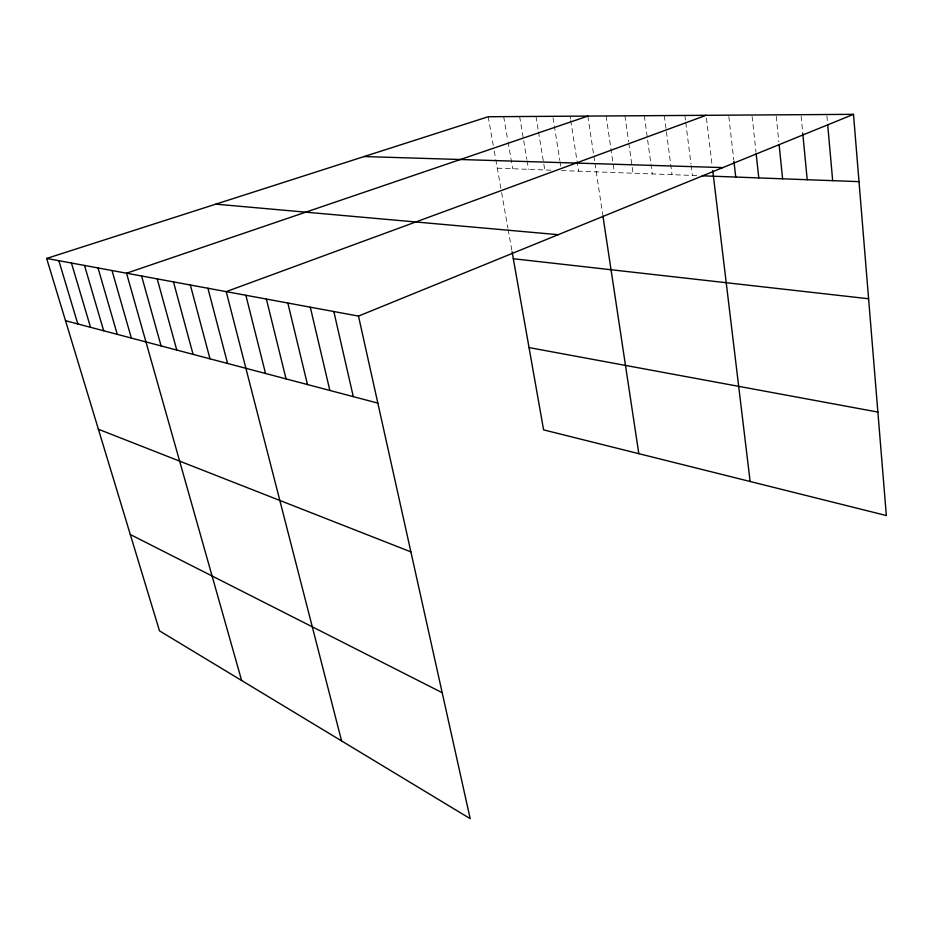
<?xml version="1.0" encoding="UTF-8"?>
<svg xmlns="http://www.w3.org/2000/svg" width="933" height="933" viewBox="0 0 933 933"><rect width="100%" height="100%" fill="white"/><g stroke="black" fill="none" stroke-linecap="round" stroke-linejoin="round"><path stroke-width="0.7" stroke-dasharray="4.67 3.5" d="M497.289 168.173L553.129 170.261M561.468 170.564L698.024 175.649M488.192 116.742L493.254 145.315M494.257 151.029L495.528 158.178M495.773 159.601L500.893 188.513M501.627 192.653L507.89 228.06M508.135 229.46L511.844 250.382M503.692 116.637L507.832 140.58M508.077 141.991L512.707 168.756M519.623 116.532L526.842 159.356M527.087 160.779L528.533 169.339M535.974 116.427L538.294 130.515M538.528 131.926L544.779 169.946M553.012 117.745L559.87 160.569M560.103 162.004L560.78 166.284M570.063 116.205L570.506 119.027M570.716 120.439L578.623 171.206M587.837 116.089L593.668 154.703M593.889 156.126L594.753 161.852M594.962 163.287L602.718 214.602M606.123 115.972L614.392 172.535M624.947 115.844L628.597 141.664M628.795 143.099L633.052 173.235M644.33 115.715L650.721 162.587M650.907 164.01L652.26 173.946M664.296 115.587L672.04 174.681M684.869 115.447L685.592 121.162M685.767 122.596L690.98 164.021M691.166 165.444L692.414 175.439M706.433 118.141L712.229 166.307M728.825 116.602L733.758 159.788M752.126 116.438L755.998 152.184M776.221 116.275L778.822 141.851M801.132 116.135L802.788 133.477M826.918 115.96L827.559 123.144"/><path stroke-width="1.4" d="M358.494 316.089L470.185 818.661L159.496 630.86L46.65 258.441L358.494 316.089L853.497 114.339L886.35 515.541L543.601 429.868L512.089 251.77M706.094 115.307L226.206 291.632L341.595 740.93M587.837 116.089L126.538 273.206L241.624 680.507M46.65 258.441L488.192 116.742L853.497 114.339M364.185 156.546L722.842 167.59M702.222 175.812L859.013 181.643M215.838 204.152L558.237 234.684M513.313 258.721L868.6 298.758M529.046 347.589L877.883 412.071M65.52 320.707L377.83 403.114M98.408 429.25L410.893 551.881M130.305 534.516L442.184 692.694M58.849 260.692L77.812 323.949M71.456 263.024L90.524 327.296M84.506 265.438L103.668 330.772M98.023 267.934L117.278 334.364M112.018 270.523L131.355 338.073M141.594 275.993L161.082 345.921M157.222 278.885L176.78 350.062M173.468 281.883L193.073 354.365M190.355 285.008L209.995 358.82M207.919 288.25L227.594 363.473M245.857 295.271L265.543 373.48M266.383 299.061L286.058 378.891M287.842 303.027L307.47 384.548M310.292 307.179L329.862 390.461M333.827 311.529L353.292 396.642M602.916 215.966L638.813 453.66M712.742 170.552L750.12 481.486M733.921 161.222L735.74 177.06M756.15 153.607L758.786 177.911M779.113 144.697L782.6 178.798M802.788 133.477L807.208 179.719M827.688 124.579L832.668 180.664"/></g></svg>
